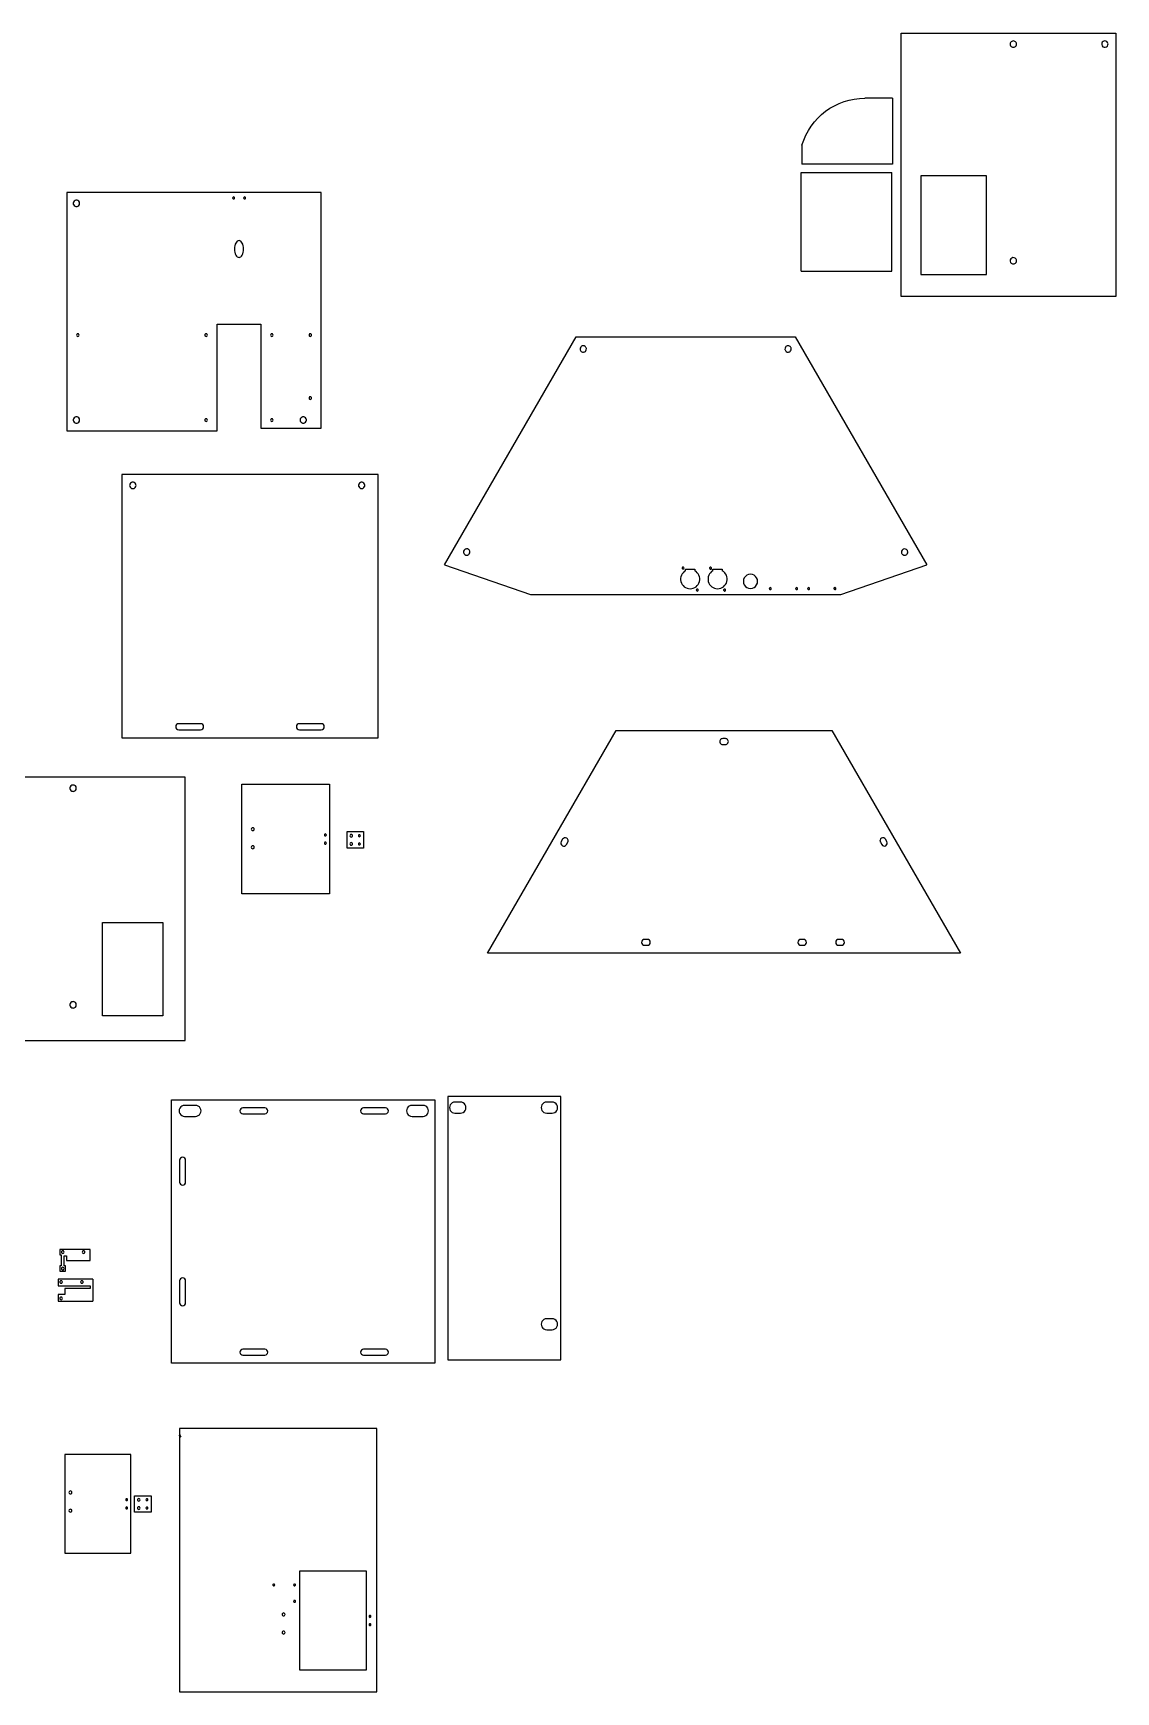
# Model space of a CAD drawing. Extents: x -5712 to 4099, y 0 to 7743.
# Drawn here: x -640 to 4099, y 0 to 7259 of the extents above; entities that cross this region are included whole.
import ezdxf

# ---------------------------------------------------------------- set-up
doc = ezdxf.new("R2010")
doc.units = 0
for name, color, linetype in [('Layer_1', 7, 'CONTINUOUS'), ('Sketch045', 7, 'CONTINUOUS'), ('Sketch047', 7, 'CONTINUOUS'), ('Sketch048', 7, 'CONTINUOUS'), ('Sketch049', 7, 'CONTINUOUS'), ('Sketch050', 7, 'CONTINUOUS'), ('Sketch051', 7, 'CONTINUOUS'), ('Sketch053', 7, 'CONTINUOUS'), ('Sketch054', 7, 'CONTINUOUS'), ('Sketch056', 7, 'CONTINUOUS'), ('Sketch057', 7, 'CONTINUOUS'), ('Sketch058', 7, 'CONTINUOUS'), ('Sketch059', 7, 'CONTINUOUS'), ('Sketch061', 7, 'CONTINUOUS'), ('Sketch063', 7, 'CONTINUOUS')]:
    doc.layers.add(name, color=color, linetype=linetype)

msp = doc.modelspace()

# ---------------------------------------------------------------- linework, layer by layer
at = {"layer": 'Layer_1', "color": 1}
for points in [[(2.999999, 1125.520319), (-2.999999, 1119.518421)], [(2.999999, 1125.520319), (-2.999999, 1119.518421)], [(2.999999, 1125.520319), (-2.999999, 1119.518421)], [(2.999999, 1125.520319), (-2.999999, 1119.518421)], [(2.999999, 1125.520319), (-2.999999, 1119.518421)], [(2.999999, 1125.520319), (-2.999999, 1119.518421)], [(2.999999, 1125.520319), (-2.999999, 1119.518421)], [(2.999999, 1125.520319), (-2.999999, 1119.518421)], [(2.999999, 1125.520319), (-2.999999, 1119.518421)], [(2.999999, 1125.520319), (-2.999999, 1119.518421)], [(2.999999, 1125.520319), (-2.999999, 1119.518421)], [(2.999999, 1125.520319), (-2.999999, 1119.518421)], [(2.999999, 1125.520319), (-2.999999, 1119.518421)], [(2.999999, 1125.520319), (-2.999999, 1119.518421)], [(2.999999, 1125.520319), (-2.999999, 1119.518421)], [(2.999999, 1125.520319), (-2.999999, 1119.518421)], [(2.999999, 1125.520319), (-2.999999, 1119.518421)], [(2.999999, 1125.520319), (-2.999999, 1119.518421)], [(2.999999, 1125.520319), (-2.999999, 1119.518421)], [(2.999999, 1125.520319), (-2.999999, 1119.518421)], [(2.999999, 1125.520319), (-2.999999, 1119.518421)], [(2.999999, 1125.520319), (-2.999999, 1119.518421)], [(2.999999, 1125.520319), (-2.999999, 1119.518421)], [(0, 1127.519679), (0, 1117.519061)], [(0, 1127.519679), (0, 1117.519061)], [(0, 1127.519679), (0, 1117.519061)], [(0, 1127.519679), (0, 1117.519061)], [(0, 1127.519679), (0, 1117.519061)], [(0, 1127.519679), (0, 1117.519061)], [(0, 1127.519679), (0, 1117.519061)], [(0, 1127.519679), (0, 1117.519061)], [(0, 1127.519679), (0, 1117.519061)], [(0, 1127.519679), (0, 1117.519061)], [(0, 1127.519679), (0, 1117.519061)], [(0, 1127.519679), (0, 1117.519061)], [(0, 1127.519679), (0, 1117.519061)], [(0, 1127.519679), (0, 1117.519061)], [(0, 1127.519679), (0, 1117.519061)], [(0, 1127.519679), (0, 1117.519061)], [(0, 1127.519679), (0, 1117.519061)], [(0, 1127.519679), (0, 1117.519061)], [(0, 1127.519679), (0, 1117.519061)], [(0, 1127.519679), (0, 1117.519061)], [(0, 1127.519679), (0, 1117.519061)], [(0, 1127.519679), (0, 1117.519061)], [(0, 1127.519679), (0, 1117.519061)], [(3.999989, 1122.51937), (0, 1118.519381)], [(3.999989, 1122.51937), (0, 1118.519381)], [(3.999989, 1122.51937), (0, 1118.519381)], [(3.999989, 1122.51937), (0, 1118.519381)], [(3.999989, 1122.51937), (0, 1118.519381)], [(3.999989, 1122.51937), (0, 1118.519381)], [(3.999989, 1122.51937), (0, 1118.519381)], [(3.999989, 1122.51937), (0, 1118.519381)], [(3.999989, 1122.51937), (0, 1118.519381)], [(3.999989, 1122.51937), (0, 1118.519381)], [(3.999989, 1122.51937), (0, 1118.519381)], [(3.999989, 1122.51937), (0, 1118.519381)], [(3.999989, 1122.51937), (0, 1118.519381)], [(3.999989, 1122.51937), (0, 1118.519381)], [(3.999989, 1122.51937), (0, 1118.519381)], [(3.999989, 1122.51937), (0, 1118.519381)], [(3.999989, 1122.51937), (0, 1118.519381)], [(3.999989, 1122.51937), (0, 1118.519381)], [(3.999989, 1122.51937), (0, 1118.519381)], [(3.999989, 1122.51937), (0, 1118.519381)], [(3.999989, 1122.51937), (0, 1118.519381)], [(3.999989, 1122.51937), (0, 1118.519381)], [(3.999989, 1122.51937), (0, 1118.519381)], [(5.999998, 1120.520001), (2.000009, 1116.520012)], [(5.999998, 1120.520001), (2.000009, 1116.520012)], [(5.999998, 1120.520001), (2.000009, 1116.520012)], [(5.999998, 1120.520001), (2.000009, 1116.520012)], [(5.999998, 1120.520001), (2.000009, 1116.520012)], [(5.999998, 1120.520001), (2.000009, 1116.520012)], [(5.999998, 1120.520001), (2.000009, 1116.520012)], [(5.999998, 1120.520001), (2.000009, 1116.520012)], [(5.999998, 1120.520001), (2.000009, 1116.520012)], [(5.999998, 1120.520001), (2.000009, 1116.520012)], [(5.999998, 1120.520001), (2.000009, 1116.520012)], [(5.999998, 1120.520001), (2.000009, 1116.520012)], [(5.999998, 1120.520001), (2.000009, 1116.520012)], [(5.999998, 1120.520001), (2.000009, 1116.520012)], [(5.999998, 1120.520001), (2.000009, 1116.520012)], [(5.999998, 1120.520001), (2.000009, 1116.520012)], [(5.999998, 1120.520001), (2.000009, 1116.520012)], [(5.999998, 1120.520001), (2.000009, 1116.520012)], [(5.999998, 1120.520001), (2.000009, 1116.520012)], [(5.999998, 1120.520001), (2.000009, 1116.520012)], [(5.999998, 1120.520001), (2.000009, 1116.520012)], [(5.999998, 1120.520001), (2.000009, 1116.520012)], [(5.999998, 1120.520001), (2.000009, 1116.520012)], [(7.999978, 1118.520631), (3.999989, 1114.520642)], [(7.999978, 1118.520631), (3.999989, 1114.520642)], [(7.999978, 1118.520631), (3.999989, 1114.520642)], [(7.999978, 1118.520631), (3.999989, 1114.520642)], [(7.999978, 1118.520631), (3.999989, 1114.520642)], [(7.999978, 1118.520631), (3.999989, 1114.520642)], [(7.999978, 1118.520631), (3.999989, 1114.520642)], [(7.999978, 1118.520631), (3.999989, 1114.520642)], [(7.999978, 1118.520631), (3.999989, 1114.520642)], [(7.999978, 1118.520631), (3.999989, 1114.520642)], [(7.999978, 1118.520631), (3.999989, 1114.520642)], [(7.999978, 1118.520631), (3.999989, 1114.520642)], [(7.999978, 1118.520631), (3.999989, 1114.520642)], [(7.999978, 1118.520631), (3.999989, 1114.520642)], [(7.999978, 1118.520631), (3.999989, 1114.520642)], [(7.999978, 1118.520631), (3.999989, 1114.520642)], [(7.999978, 1118.520631), (3.999989, 1114.520642)], [(7.999978, 1118.520631), (3.999989, 1114.520642)], [(7.999978, 1118.520631), (3.999989, 1114.520642)], [(7.999978, 1118.520631), (3.999989, 1114.520642)], [(7.999978, 1118.520631), (3.999989, 1114.520642)], [(7.999978, 1118.520631), (3.999989, 1114.520642)], [(7.999978, 1118.520631), (3.999989, 1114.520642)], [(838.499765, 330.000592), (837.926765, 332.136592), (836.362765, 333.700591), (834.226766, 334.272591), (832.090767, 333.700591), (830.526767, 332.136592), (829.954767, 330.000592), (830.526767, 327.864593), (832.090767, 326.301593), (834.226766, 325.728594), (836.362765, 326.301593), (837.926765, 327.864593), (838.498765, 330.000592), (838.498765, 330.000592)], [(838.499765, 294.000603), (837.926765, 296.136602), (836.362765, 297.700602), (834.226766, 298.272601), (832.090767, 297.700602), (830.526767, 296.136602), (829.954767, 294.000603), (830.526767, 291.864603), (832.090767, 290.301604), (834.226766, 289.728604), (836.362765, 290.301604), (837.926765, 291.864603), (838.498765, 294.000603), (838.498765, 294.000603)]]:
    msp.add_lwpolyline(points, dxfattribs=at)
for points in [[(0, -0.000315), (863.999758, -0.000315), (863.999758, 1151.999662), (0, 1151.999662)], [(526.790852, 529.439536), (817.670771, 529.439536), (817.670771, 94.559659), (526.790852, 94.559659)], [(417.300883, 467.999554), (416.937883, 469.630553), (416.015883, 470.956553), (414.669884, 471.847553), (413.030884, 472.173553), (411.391885, 471.847553), (410.044885, 470.956553), (409.122885, 469.630553), (408.759885, 467.999554), (409.122885, 466.368554), (410.044885, 465.042555), (411.391885, 464.152555), (413.030884, 463.826555), (414.669884, 464.152555), (416.015883, 465.042555), (416.937883, 466.368554), (417.300883, 467.999554)], [(508.500857, 467.999554), (508.137857, 469.630553), (507.215858, 470.956553), (505.869858, 471.847553), (504.230859, 472.173553), (502.591859, 471.847553), (501.244859, 470.956553), (500.32286, 469.630553), (499.95986, 467.999554), (500.32286, 466.368554), (501.244859, 465.042555), (502.591859, 464.152555), (504.230859, 463.826555), (505.869858, 464.152555), (507.215858, 465.042555), (508.137857, 466.368554), (508.500857, 467.999554)], [(508.500857, 395.999574), (508.137857, 397.630573), (507.215858, 398.956573), (505.869858, 399.847573), (504.230859, 400.173573), (502.591859, 399.847573), (501.244859, 398.956573), (500.32286, 397.630573), (499.95986, 395.999574), (500.32286, 394.368574), (501.244859, 393.042575), (502.591859, 392.152575), (504.230859, 391.826575), (505.869858, 392.152575), (507.215858, 393.042575), (508.137857, 394.368574), (508.500857, 395.999574)], [(462.75787, 338.88059), (462.21687, 341.389589), (460.810871, 343.432589), (458.746871, 344.806588), (456.230872, 345.309588), (453.713873, 344.806588), (451.649873, 343.432589), (450.244874, 341.389589), (449.702874, 338.88059), (450.244874, 336.371591), (451.649873, 334.329591), (453.713873, 332.955592), (456.230872, 332.452592), (458.746871, 332.955592), (460.810871, 334.329591), (462.21687, 336.371591), (462.75787, 338.88059)], [(462.75787, 259.200612), (462.21687, 261.709612), (460.810871, 263.752611), (458.746871, 265.126611), (456.230872, 265.629611), (453.713873, 265.126611), (451.649873, 263.752611), (450.244874, 261.709612), (449.702874, 259.200612), (450.244874, 256.691613), (451.649873, 254.649614), (453.713873, 253.275614), (456.230872, 252.772614), (458.746871, 253.275614), (460.810871, 254.649614), (462.21687, 256.691613), (462.75787, 259.200612)]]:
    msp.add_lwpolyline(points, close=True, dxfattribs=at)
at = {"layer": 'Sketch045', "color": 1}
for points in [[(-212.73194, 1038.859594), (-500.73086, 1038.859594), (-500.73086, 606.859515), (-212.73194, 606.859515)], [(-470.202868, 872.48444), (-471.077868, 875.748439), (-473.466867, 878.138439), (-476.730866, 879.012438), (-479.994865, 878.138439), (-482.384865, 875.748439), (-483.258864, 872.48444), (-482.384865, 869.220441), (-479.994865, 866.831442), (-476.730866, 865.956442), (-473.466867, 866.831442), (-471.077868, 869.220441), (-470.202868, 872.48444)], [(-470.202868, 792.804463), (-471.077868, 796.068462), (-473.466867, 798.458461), (-476.730866, 799.332461), (-479.994865, 798.458461), (-482.384865, 796.068462), (-483.258864, 792.804463), (-482.384865, 789.540464), (-479.994865, 787.151464), (-476.730866, 786.276464), (-473.466867, 787.151464), (-471.077868, 789.540464), (-470.202868, 792.804463)], [(-226.457936, 840.861449), (-227.029936, 842.997449), (-228.593936, 844.561448), (-230.729935, 845.133448), (-232.865935, 844.561448), (-234.429934, 842.997449), (-235.001934, 840.861449), (-234.429934, 838.72545), (-232.865935, 837.16145), (-230.729935, 836.58945), (-228.593936, 837.16145), (-227.029936, 838.72545), (-226.457936, 840.861449)], [(-226.457936, 804.861459), (-227.029936, 806.997459), (-228.593936, 808.561458), (-230.729935, 809.133458), (-232.865935, 808.561458), (-234.429934, 806.997459), (-235.001934, 804.861459), (-234.429934, 802.72546), (-232.865935, 801.16146), (-230.729935, 800.58946), (-228.593936, 801.16146), (-227.029936, 802.72546), (-226.457936, 804.861459)]]:
    msp.add_lwpolyline(points, close=True, dxfattribs=at)
at = {"layer": 'Sketch047', "color": 1}
for points in [[(-195.935945, 858.281444), (-123.935965, 858.281444), (-123.935965, 786.281464), (-195.935945, 786.281464)], [(-172.177952, 840.283449), (-172.948951, 843.163448), (-175.057951, 845.271448), (-177.93795, 846.043448), (-180.817949, 845.271448), (-182.925949, 843.163448), (-183.697948, 840.283449), (-182.925949, 837.40345), (-180.817949, 835.294451), (-177.93795, 834.523451), (-175.057951, 835.294451), (-172.948951, 837.40345), (-172.177952, 840.283449)], [(-172.177952, 804.283459), (-172.948951, 807.163459), (-175.057951, 809.271458), (-177.93795, 810.043458), (-180.817949, 809.271458), (-182.925949, 807.163459), (-183.697948, 804.283459), (-182.925949, 801.40346), (-180.817949, 799.294461), (-177.93795, 798.523461), (-175.057951, 799.294461), (-172.948951, 801.40346), (-172.177952, 804.283459)], [(-137.661961, 840.283449), (-138.233961, 842.419449), (-139.797961, 843.982448), (-141.93396, 844.555448), (-144.06996, 843.982448), (-145.632959, 842.419449), (-146.205959, 840.283449), (-145.632959, 838.14745), (-144.06996, 836.58345), (-141.93396, 836.01145), (-139.797961, 836.58345), (-138.233961, 838.14745), (-137.661961, 840.283449)], [(-137.661961, 804.283459), (-138.233961, 806.419459), (-139.797961, 807.982458), (-141.93396, 808.555458), (-144.06996, 807.982458), (-145.632959, 806.419459), (-146.205959, 804.283459), (-145.632959, 802.14746), (-144.06996, 800.58346), (-141.93396, 800.011461), (-139.797961, 800.58346), (-138.233961, 802.14746), (-137.661961, 804.283459)]]:
    msp.add_lwpolyline(points, close=True, dxfattribs=at)
at = {"layer": 'Sketch048', "color": 1}
for points in [[(-378.640894, 1805.499178), (-505.840858, 1805.499178), (-529.840851, 1805.499178), (-529.840851, 1781.499185), (-529.840851, 1777.179186), (-390.64089, 1777.179186), (-390.64089, 1765.17919), (-501.040859, 1765.17919), (-501.040859, 1738.299197), (-529.840851, 1738.299197), (-529.840851, 1733.499199), (-529.840851, 1709.499205), (-505.840858, 1709.499205), (-378.640894, 1709.499205)], [(-378.640894, 1805.499178), (-378.640894, 1709.499205)]]:
    msp.add_lwpolyline(points, dxfattribs=at)
for points in [[(-512.080856, 1793.499182), (-512.851856, 1796.379181), (-514.960856, 1798.48718), (-517.840855, 1799.25918), (-520.720854, 1798.48718), (-522.828853, 1796.379181), (-523.600853, 1793.499182), (-522.828853, 1790.619183), (-520.720854, 1788.510183), (-517.840855, 1787.739183), (-514.960856, 1788.510183), (-512.851856, 1790.619183), (-512.080856, 1793.499182)], [(-420.880882, 1793.499182), (-421.651882, 1796.379181), (-423.760881, 1798.48718), (-426.64088, 1799.25918), (-429.520879, 1798.48718), (-431.628879, 1796.379181), (-432.400879, 1793.499182), (-431.628879, 1790.619183), (-429.520879, 1788.510183), (-426.64088, 1787.739183), (-423.760881, 1788.510183), (-421.651882, 1790.619183), (-420.880882, 1793.499182)], [(-512.080856, 1721.499202), (-512.851856, 1724.379201), (-514.960856, 1726.487201), (-517.840855, 1727.2592), (-520.720854, 1726.487201), (-522.828853, 1724.379201), (-523.600853, 1721.499202), (-522.828853, 1718.619203), (-520.720854, 1716.510203), (-517.840855, 1715.739204), (-514.960856, 1716.510203), (-512.851856, 1718.619203), (-512.080856, 1721.499202)]]:
    msp.add_lwpolyline(points, close=True, dxfattribs=at)
at = {"layer": 'Sketch049', "color": 1}
for points in [[(-516.642855, 1912.308148), (-516.642855, 1864.308162), (-522.640853, 1864.308162), (-522.640853, 1840.308169), (-498.64086, 1840.308169), (-498.64086, 1864.308162), (-504.642858, 1864.308162), (-504.642858, 1907.50815), (-493.840861, 1907.50815), (-493.840861, 1888.308155), (-390.64089, 1888.308155), (-390.64089, 1936.308142), (-498.64086, 1936.308142), (-522.640853, 1936.308142), (-522.640853, 1912.308148)], [(-504.880858, 1924.308145), (-505.651858, 1927.188144), (-507.760858, 1929.296144), (-510.640857, 1930.068143), (-513.520856, 1929.296144), (-515.628855, 1927.188144), (-516.400855, 1924.308145), (-515.628855, 1921.428146), (-513.520856, 1919.320147), (-510.640857, 1918.548147), (-507.760858, 1919.320147), (-505.651858, 1921.428146), (-504.880858, 1924.308145)], [(-413.680884, 1924.308145), (-414.451884, 1927.188144), (-416.560883, 1929.296144), (-419.440882, 1930.068143), (-422.320882, 1929.296144), (-424.428881, 1927.188144), (-425.200881, 1924.308145), (-424.428881, 1921.428146), (-422.320882, 1919.320147), (-419.440882, 1918.548147), (-416.560883, 1919.320147), (-414.451884, 1921.428146), (-413.680884, 1924.308145)], [(-504.880858, 1852.308165), (-505.651858, 1855.188165), (-507.760858, 1857.296164), (-510.640857, 1858.068164), (-513.520856, 1857.296164), (-515.628855, 1855.188165), (-516.400855, 1852.308165), (-515.628855, 1849.428166), (-513.520856, 1847.320167), (-510.640857, 1846.548167), (-507.760858, 1847.320167), (-505.651858, 1849.428166), (-504.880858, 1852.308165)]]:
    msp.add_lwpolyline(points, close=True, dxfattribs=at)
at = {"layer": 'Sketch050', "color": 1}
for points in [[(1118.229686, 1438.348281), (-33.768591, 1438.348281), (-33.768591, 2590.348958), (1118.229686, 2590.348958)], [(70.87108, 2518.348978), (77.133078, 2519.178978), (82.870977, 2521.558978), (87.805175, 2525.338976), (91.655574, 2530.348975), (94.067174, 2536.188973), (94.870973, 2542.348972), (94.067174, 2548.50897), (91.655574, 2554.348968), (87.805175, 2559.358967), (82.870977, 2563.128966), (77.133078, 2565.518965), (70.87108, 2566.348965), (22.871294, 2566.348965), (16.609295, 2565.518965), (10.871297, 2563.128966), (5.937218, 2559.358967), (2.086739, 2554.348968), (-0.324797, 2548.50897), (-1.12864, 2542.348972), (-0.324797, 2536.188973), (2.086739, 2530.348975), (5.937218, 2525.338976), (10.871297, 2521.558978), (16.609295, 2519.178978), (22.871294, 2518.348978)], [(278.230922, 2555.308968), (273.193923, 2554.278968), (269.080925, 2551.498969), (266.308925, 2547.38897), (265.292926, 2542.348972), (266.308925, 2537.308973), (269.080925, 2533.188974), (273.193923, 2530.408975), (278.230922, 2529.388975), (374.230895, 2529.388975), (379.267894, 2530.408975), (383.379892, 2533.188974), (386.151892, 2537.308973), (387.168891, 2542.348972), (386.151892, 2547.38897), (383.379892, 2551.498969), (379.267894, 2554.278968), (374.230895, 2555.308968)], [(806.229774, 2555.308968), (801.191775, 2554.278968), (797.079776, 2551.498969), (794.307777, 2547.38897), (793.291777, 2542.348972), (794.307777, 2537.308973), (797.079776, 2533.188974), (801.191775, 2530.408975), (806.229774, 2529.388975), (902.229747, 2529.388975), (907.266745, 2530.408975), (911.379744, 2533.188974), (914.151744, 2537.308973), (915.167743, 2542.348972), (914.151744, 2547.38897), (911.379744, 2551.498969), (907.266745, 2554.278968), (902.229747, 2555.308968)], [(1066.389701, 2518.348978), (1072.649699, 2519.178978), (1078.389697, 2521.558978), (1083.319696, 2525.338976), (1087.169695, 2530.348975), (1089.589694, 2536.188973), (1090.389694, 2542.348972), (1089.589694, 2548.50897), (1087.169695, 2554.348968), (1083.319696, 2559.358967), (1078.389697, 2563.128966), (1072.649699, 2565.518965), (1066.389701, 2566.348965), (1018.389714, 2566.348965), (1012.129716, 2565.518965), (1006.389718, 2563.128966), (1001.459719, 2559.358967), (997.60472, 2554.348968), (995.193721, 2548.50897), (994.389721, 2542.348972), (995.193721, 2536.188973), (997.60472, 2530.348975), (1001.459719, 2525.338976), (1006.389718, 2521.558978), (1012.129716, 2519.178978), (1018.389714, 2518.348978)], [(27.191292, 2326.349032), (26.166493, 2331.389031), (23.387593, 2335.49903), (19.270595, 2338.269029), (14.231296, 2339.289029), (9.192047, 2338.269029), (5.075029, 2335.49903), (2.296139, 2331.389031), (1.27132, 2326.349032), (1.27133, 2230.349059), (2.296149, 2225.309061), (5.075029, 2221.199062), (9.192057, 2218.429063), (14.231296, 2217.409063), (19.270595, 2218.429063), (23.387593, 2221.199062), (26.166493, 2225.309061), (27.191292, 2230.349059)], [(27.191292, 1798.34818), (26.166493, 1803.385179), (23.387593, 1807.497178), (19.270595, 1810.269177), (14.231296, 1811.286177), (9.192047, 1810.269177), (5.075029, 1807.497178), (2.296139, 1803.385179), (1.27132, 1798.34818), (1.27133, 1702.348207), (2.296149, 1697.310209), (5.075029, 1693.19821), (9.192057, 1690.426211), (14.231296, 1689.410211), (19.270595, 1690.426211), (23.387593, 1693.19821), (26.166493, 1697.310209), (27.191292, 1702.348207)], [(278.230922, 1499.308264), (273.193923, 1498.283265), (269.080925, 1495.504265), (266.308925, 1491.387267), (265.292926, 1486.348268), (266.308925, 1481.308269), (269.080925, 1477.191271), (273.193923, 1474.413271), (278.230922, 1473.388272), (374.230895, 1473.388272), (379.267894, 1474.412271), (383.379892, 1477.191271), (386.151892, 1481.308269), (387.168891, 1486.348268), (386.151892, 1491.387267), (383.379892, 1495.504265), (379.267894, 1498.283265), (374.230895, 1499.308264)], [(806.229774, 1499.308264), (801.191775, 1498.283265), (797.079776, 1495.504265), (794.307777, 1491.387267), (793.291777, 1486.348268), (794.307777, 1481.308269), (797.079776, 1477.191271), (801.191775, 1474.413271), (806.229774, 1473.388272), (902.229747, 1473.388272), (907.266745, 1474.412271), (911.379744, 1477.191271), (914.151744, 1481.308269), (915.167743, 1486.348268), (914.151744, 1491.387267), (911.379744, 1495.504265), (907.266745, 1498.283265), (902.229747, 1499.308264)]]:
    msp.add_lwpolyline(points, close=True, dxfattribs=at)
at = {"layer": 'Sketch051', "color": 1}
for points in [[(1175.10967, 1452.619277), (1669.509532, 1452.619277), (1669.509532, 2604.618954), (1175.10967, 2604.618954)], [(1230.309655, 2532.618974), (1236.569653, 2533.448974), (1242.309651, 2535.838974), (1247.24965, 2539.608972), (1251.099649, 2544.618971), (1253.509648, 2550.458969), (1254.309648, 2556.618968), (1253.509648, 2562.778966), (1251.099649, 2568.618964), (1247.24965, 2573.628963), (1242.309651, 2577.398962), (1236.569653, 2579.788961), (1230.309655, 2580.618961), (1206.309662, 2580.618961), (1200.049663, 2579.788961), (1194.309665, 2577.398962), (1189.379666, 2573.628963), (1185.529667, 2568.618964), (1183.119668, 2562.778966), (1182.309668, 2556.618968), (1183.119668, 2550.458969), (1185.529667, 2544.618971), (1189.379666, 2539.608972), (1194.309665, 2535.838974), (1200.049663, 2533.448974), (1206.309662, 2532.618974)], [(1631.589542, 2532.618974), (1637.84954, 2533.448974), (1643.589539, 2535.838974), (1648.529537, 2539.608972), (1652.379536, 2544.618971), (1654.789536, 2550.458969), (1655.589535, 2556.618968), (1654.789536, 2562.778966), (1652.379536, 2568.618964), (1648.529537, 2573.628963), (1643.589539, 2577.398962), (1637.84954, 2579.788961), (1631.589542, 2580.618961), (1607.589549, 2580.618961), (1601.329551, 2579.788961), (1595.589552, 2577.398962), (1590.659554, 2573.628963), (1586.809555, 2568.618964), (1584.399555, 2562.778966), (1583.589556, 2556.618968), (1584.399555, 2550.458969), (1586.809555, 2544.618971), (1590.659554, 2539.608972), (1595.589552, 2535.838974), (1601.329551, 2533.448974), (1607.589549, 2532.618974)], [(1607.589549, 1632.619227), (1601.329551, 1631.788227), (1595.589552, 1629.404228), (1590.659554, 1625.627229), (1586.809555, 1620.61923), (1584.399555, 1614.781232), (1583.589556, 1608.619234), (1584.399555, 1602.458235), (1586.809555, 1596.619237), (1590.659554, 1591.611238), (1595.589552, 1587.83524), (1601.329551, 1585.45024), (1607.589549, 1584.61924), (1631.589542, 1584.61924), (1637.84954, 1585.45024), (1643.589539, 1587.83524), (1648.529537, 1591.611238), (1652.379536, 1596.619237), (1654.789536, 1602.458235), (1655.589535, 1608.619234), (1654.789536, 1614.781232), (1652.379536, 1620.61923), (1648.529537, 1625.627229), (1643.589539, 1629.404228), (1637.84954, 1631.788227), (1631.589542, 1632.619227)]]:
    msp.add_lwpolyline(points, close=True, dxfattribs=at)
at = {"layer": 'Sketch053', "color": 1}
for points in [[(-908.004745, 2850.408885), (24.769793, 2850.408885), (24.769793, 4002.408562), (-914.051744, 4002.408562), (-914.051744, 2850.408885)], [(-451.244873, 3954.408575), (-451.531873, 3957.208575), (-452.345873, 3959.818574), (-455.330872, 3964.228573), (-459.752871, 3967.208572), (-462.36287, 3968.018572), (-465.164869, 3968.298572), (-467.967869, 3968.018572), (-470.577868, 3967.208572), (-474.999867, 3964.228573), (-477.984866, 3959.818574), (-478.798866, 3957.208575), (-479.084866, 3954.408575), (-478.798866, 3951.598576), (-477.984866, 3948.998577), (-474.999867, 3944.578578), (-470.577868, 3941.598579), (-467.967869, 3940.788579), (-465.164869, 3940.508579), (-462.36287, 3940.788579), (-459.752871, 3941.598579), (-455.330872, 3944.578578), (-452.345873, 3948.998577), (-451.531873, 3951.598576), (-451.244873, 3954.408575)], [(-336.026906, 3366.40874), (-72.02718, 3366.40874), (-72.02718, 2958.408855), (-336.026906, 2958.408855)], [(-451.244873, 3006.408841), (-451.531873, 3009.208841), (-452.345873, 3011.81884), (-455.330872, 3016.228839), (-459.752871, 3019.208838), (-462.36287, 3020.018838), (-465.164869, 3020.298838), (-467.967869, 3020.018838), (-470.577868, 3019.208838), (-474.999867, 3016.228839), (-477.984866, 3011.81884), (-478.798866, 3009.208841), (-479.084866, 3006.408841), (-478.798866, 3003.598842), (-477.984866, 3000.998843), (-474.999867, 2996.578844), (-470.577868, 2993.598845), (-467.967869, 2992.788845), (-465.164869, 2992.508845), (-462.36287, 2992.788845), (-459.752871, 2993.598845), (-455.330872, 2996.578844), (-452.345873, 3000.998843), (-451.531873, 3003.598842), (-451.244873, 3006.408841)]]:
    msp.add_lwpolyline(points, close=True, dxfattribs=at)
at = {"layer": 'Sketch054', "color": 1}
for points in [[(1348.817092, 3231.849727), (1911.581142, 4206.592343), (2856.196289, 4206.590075)], [(2856.206289, 4206.572755), (3418.961131, 3231.853231), (1348.817092, 3231.849727)], [(2377.890129, 4171.541105), (2374.512151, 4171.091938), (2371.413289, 4169.799329), (2368.753087, 4167.766939), (2366.666448, 4165.061107), (2365.368181, 4161.909776), (2364.93649, 4158.57749), (2365.364318, 4155.256474), (2366.669606, 4152.09565), (2368.749317, 4149.393486), (2371.416488, 4147.353809), (2374.513179, 4146.070183), (2377.891445, 4145.618851), (2389.889441, 4145.617701)], [(2389.893125, 4171.531295), (2377.895129, 4171.532445)], [(2389.883102, 4145.648682), (2393.266079, 4146.089189), (2396.364942, 4147.381798), (2399.025144, 4149.414188), (2401.106783, 4152.12868), (2402.40505, 4155.280011), (2402.841741, 4158.603637), (2402.408913, 4161.933314), (2401.108625, 4165.085477), (2399.028914, 4167.787641), (2396.361742, 4169.827318), (2393.265052, 4171.110944), (2389.886786, 4171.562276)], [(1671.414294, 3720.494217), (1669.776437, 3715.611073), (1670.118503, 3710.658603), (1672.299054, 3706.201781), (1676.159334, 3702.79558), (1681.033817, 3701.152724), (1685.994948, 3701.499789), (1690.45177, 3703.68034), (1693.862971, 3707.53196), (1699.860969, 3717.923107)], [(1699.855969, 3717.931767), (1701.490165, 3722.801251), (1701.1431, 3727.762381), (1698.962549, 3732.219204), (1695.102269, 3735.625405), (1690.232785, 3737.2596), (1685.280315, 3736.917535), (1680.818493, 3734.745644), (1677.407292, 3730.894025), (1671.409294, 3720.502878)], [(3090.375707, 3730.899683), (3086.963702, 3734.749448), (3082.501154, 3736.91881), (3077.556792, 3737.262699), (3072.682028, 3735.626045), (3068.827263, 3732.2227), (3066.644241, 3727.763812), (3066.291691, 3722.814451), (3067.928345, 3717.939686)], [(3067.933345, 3717.931026), (3073.933344, 3707.538729)], [(3073.928344, 3707.547389), (3077.331688, 3703.692624), (3081.794236, 3701.523262), (3086.747258, 3701.184373), (3091.622023, 3702.821027), (3095.476787, 3706.224372), (3097.65115, 3710.67826), (3098.003699, 3715.627621), (3096.375705, 3720.507386)], [(3096.380705, 3720.498725), (3090.380707, 3730.891022)], [(2035.885536, 3292.811602), (2030.852996, 3291.788223), (2026.732513, 3289.005115), (2023.960042, 3284.887182), (2022.940558, 3279.852987), (2023.960276, 3274.806786), (2026.729724, 3270.689964), (2030.852657, 3267.908833), (2035.886852, 3266.889348)], [(2047.884849, 3266.888198), (2052.926049, 3267.916577), (2057.024212, 3270.698345), (2059.796682, 3274.816278), (2060.816167, 3279.850473), (2059.801448, 3284.888014), (2057.032001, 3289.004836), (2052.922727, 3291.782307), (2047.888533, 3292.801792), (2035.890536, 3292.802942)], [(2035.891852, 3266.880688), (2047.889849, 3266.879538)], [(2719.897574, 3292.807392), (2714.856373, 3291.779013), (2710.758211, 3288.997244), (2707.98574, 3284.879311), (2706.966255, 3279.845116), (2707.989634, 3274.812576), (2710.759082, 3270.695753), (2714.859695, 3267.913283), (2719.89389, 3266.893798)], [(2719.885229, 3266.888798), (2731.891886, 3266.892648), (2736.929426, 3267.907367), (2741.049909, 3270.690475), (2743.82238, 3274.808408), (2744.836865, 3279.851263), (2743.822146, 3284.888803), (2741.047698, 3289.014286), (2736.929765, 3291.786757), (2731.89057, 3292.814902), (2719.883913, 3292.811052)], [(2885.489172, 3292.814182), (2880.447972, 3291.785803), (2876.336149, 3289.007695), (2873.563678, 3284.889762), (2872.544194, 3279.855567), (2873.563912, 3274.809366), (2876.33336, 3270.692544), (2880.456294, 3267.911413), (2885.490488, 3266.891928)], [(2897.487169, 3292.813032), (2885.489172, 3292.814182)], [(2885.495488, 3266.883268), (2897.493485, 3266.882118)], [(2897.488485, 3266.890778), (2902.534685, 3267.910497), (2906.646508, 3270.688605), (2909.418979, 3274.806538), (2910.442124, 3279.854393), (2909.427405, 3284.891933), (2906.649297, 3289.003756), (2902.535024, 3291.789887), (2897.492169, 3292.804372)]]:
    msp.add_lwpolyline(points, dxfattribs=at)
at = {"layer": 'Sketch056', "color": 1}
for points in [[(734.233794, 3764.618629), (806.233774, 3764.618629), (806.233774, 3692.618649), (734.233794, 3692.618649)], [(757.991787, 3746.618634), (757.219788, 3749.498633), (755.111788, 3751.608632), (752.231789, 3752.378632), (749.35179, 3751.608632), (747.24379, 3749.498633), (746.471791, 3746.618634), (747.24379, 3743.738635), (749.35179, 3741.628635), (752.231789, 3740.858635), (755.111788, 3741.628635), (757.219788, 3743.738635), (757.991787, 3746.618634)], [(757.991787, 3710.618644), (757.219788, 3713.498643), (755.111788, 3715.608643), (752.231789, 3716.378642), (749.35179, 3715.608643), (747.24379, 3713.498643), (746.471791, 3710.618644), (747.24379, 3707.738645), (749.35179, 3705.628645), (752.231789, 3704.858646), (755.111788, 3705.628645), (757.219788, 3707.738645), (757.991787, 3710.618644)], [(792.502778, 3746.618634), (791.929778, 3748.758633), (790.366778, 3750.318633), (788.230779, 3750.888633), (786.094779, 3750.318633), (784.53078, 3748.758633), (783.95878, 3746.618634), (784.53078, 3744.478634), (786.094779, 3742.918635), (788.230779, 3742.348635), (790.366778, 3742.918635), (791.929778, 3744.478634), (792.502778, 3746.618634)], [(792.502778, 3710.618644), (791.929778, 3712.758643), (790.366778, 3714.318643), (788.230779, 3714.888643), (786.094779, 3714.318643), (784.53078, 3712.758643), (783.95878, 3710.618644), (784.53078, 3708.478645), (786.094779, 3706.918645), (788.230779, 3706.348645), (790.366778, 3706.918645), (791.929778, 3708.478645), (792.502778, 3710.618644)]]:
    msp.add_lwpolyline(points, close=True, dxfattribs=at)
at = {"layer": 'Sketch057', "color": 1}
for points in [[(273.193923, 3971.962871), (657.191816, 3971.962871), (657.191816, 3491.963005), (273.193923, 3491.963005)], [(327.721908, 3775.162926), (326.846908, 3778.422925), (324.457909, 3780.812924), (321.19391, 3781.692924), (317.929911, 3780.812924), (315.539911, 3778.422925), (314.665912, 3775.162926), (315.539911, 3771.892927), (317.929911, 3769.502927), (321.19391, 3768.632928), (324.457909, 3769.502927), (326.846908, 3771.892927), (327.721908, 3775.162926)], [(327.721908, 3695.962948), (326.846908, 3699.222947), (324.457909, 3701.612946), (321.19391, 3702.492946), (317.929911, 3701.612946), (315.539911, 3699.222947), (314.665912, 3695.962948), (315.539911, 3692.692949), (317.929911, 3690.30295), (321.19391, 3689.43295), (324.457909, 3690.30295), (326.846908, 3692.692949), (327.721908, 3695.962948)], [(643.464819, 3749.962933), (642.89282, 3752.102932), (641.32882, 3753.662932), (639.192821, 3754.232932), (637.056821, 3753.662932), (635.492822, 3752.102932), (634.920822, 3749.962933), (635.492822, 3747.822933), (637.056821, 3746.262934), (639.192821, 3745.692934), (641.32882, 3746.262934), (642.89282, 3747.822933), (643.464819, 3749.962933)], [(643.464819, 3713.962943), (642.89282, 3716.102942), (641.32882, 3717.662942), (639.192821, 3718.232942), (637.056821, 3717.662942), (635.492822, 3716.102942), (634.920822, 3713.962943), (635.492822, 3711.822944), (637.056821, 3710.262944), (639.192821, 3709.692944), (641.32882, 3710.262944), (642.89282, 3711.822944), (643.464819, 3713.962943)]]:
    msp.add_lwpolyline(points, close=True, dxfattribs=at)
at = {"layer": 'Sketch058', "color": 1}
for points in [[(-251.676929, 4175.548513), (869.940756, 4175.548513), (869.940756, 5327.54819), (-251.676929, 5327.54819)], [(-189.756947, 5279.548204), (-190.043947, 5282.348203), (-190.856946, 5284.958202), (-193.841946, 5289.368201), (-198.263944, 5292.3482), (-200.874944, 5293.1582), (-203.676943, 5293.4382), (-206.478942, 5293.1582), (-209.089941, 5292.3482), (-213.51194, 5289.368201), (-216.495939, 5284.958202), (-217.309939, 5282.348203), (-217.596939, 5279.548204), (-217.309939, 5276.738204), (-216.495939, 5274.138205), (-213.51194, 5269.718206), (-209.089941, 5266.738207), (-206.478942, 5265.928208), (-203.676943, 5265.648208), (-200.874944, 5265.928208), (-198.263944, 5266.738207), (-193.841946, 5269.718206), (-190.856946, 5274.138205), (-190.043947, 5276.738204), (-189.756947, 5279.548204)], [(811.857772, 5279.548204), (811.570772, 5282.348203), (810.756773, 5284.958202), (807.771773, 5289.368201), (803.349775, 5292.3482), (800.739775, 5293.1582), (797.937776, 5293.4382), (795.134777, 5293.1582), (792.524778, 5292.3482), (788.102779, 5289.368201), (785.11778, 5284.958202), (784.30378, 5282.348203), (784.01778, 5279.548204), (784.30378, 5276.738204), (785.11778, 5274.138205), (788.102779, 5269.718206), (792.524778, 5266.738207), (795.134777, 5265.928208), (797.937776, 5265.648208), (800.739775, 5265.928208), (803.349775, 5266.738207), (807.771773, 5269.718206), (810.756773, 5274.138205), (811.570772, 5276.738204), (811.857772, 5279.548204)]]:
    msp.add_lwpolyline(points, close=True, dxfattribs=at)
for points in [[(-2.869349, 4236.508496), (-7.906858, 4235.488497), (-12.019097, 4232.708497), (-14.790996, 4228.588499), (-15.807196, 4223.5485), (-14.790996, 4218.508501), (-12.019097, 4214.388503), (-7.906858, 4211.618503), (-2.869349, 4210.588504)], [(93.130574, 4236.508496), (-2.869159, 4236.508496)], [(-2.869159, 4210.578504), (93.130574, 4210.578504)], [(93.130974, 4210.578504), (98.168472, 4211.608503), (102.280971, 4214.388503), (105.052971, 4218.498501), (106.06897, 4223.5385), (105.052971, 4228.578499), (102.280971, 4232.698497), (98.168472, 4235.478497), (93.130974, 4236.498496)], [(525.127853, 4236.508496), (520.089854, 4235.488497), (515.977855, 4232.708497), (513.205856, 4228.588499), (512.189856, 4223.5485), (513.205856, 4218.508501), (515.977855, 4214.388503), (520.089854, 4211.618503), (525.127853, 4210.588504)], [(621.127826, 4236.508496), (525.127853, 4236.508496)], [(525.127853, 4210.578504), (621.127826, 4210.578504), (626.164824, 4211.608503), (630.276823, 4214.388503), (633.048822, 4218.498501), (634.064822, 4223.5385), (633.048822, 4228.578499), (630.276823, 4232.698497), (626.164824, 4235.478497), (621.127826, 4236.498496)]]:
    msp.add_lwpolyline(points, dxfattribs=at)
at = {"layer": 'Sketch059', "color": 1}
for points in [[(1160.040048, 4931.485578), (1736.653695, 5930.239954), (2695.126137, 5930.236133), (3271.750976, 4931.493082)], [(1160.040048, 4931.485578), (1536.553518, 4802.224909)], [(2215.412366, 4906.286187), (2209.495911, 4902.373798), (2204.426583, 4897.63414), (2200.259646, 4892.191496), (2197.045363, 4886.178807), (2194.847655, 4879.725357), (2193.716786, 4872.964087), (2193.703019, 4866.027938), (2194.875277, 4859.037534), (2197.203463, 4852.345002), (2200.543558, 4846.259791), (2204.787262, 4840.869482), (2209.812611, 4836.265321), (2215.511307, 4832.53489), (2221.788706, 4829.762112), (2228.500528, 4828.036892), (2235.565791, 4827.439491), (2242.63567, 4828.034095), (2249.350715, 4829.763288), (2255.622004, 4832.541089), (2261.325972, 4836.261517), (2266.353697, 4840.873233), (2270.591615, 4846.252935), (2273.935803, 4852.340623), (2276.257696, 4859.038977), (2277.433468, 4866.022472), (2277.419915, 4872.96594), (2276.288375, 4879.725819), (2274.086529, 4886.179524), (2270.872055, 4892.187153), (2266.701294, 4897.631121), (2261.640585, 4902.376526), (2255.725288, 4906.282123)], [(2215.406589, 4912.876188), (2255.72817, 4912.877124)], [(2215.412366, 4906.286187), (2215.406589, 4912.876188)], [(2255.73817, 4912.859804), (2255.743948, 4906.269803)], [(2335.419651, 4906.267367), (2329.503195, 4902.354977), (2324.433868, 4897.615319), (2320.266931, 4892.172675), (2317.052647, 4886.159987), (2314.854939, 4879.706536), (2313.719071, 4872.953926), (2313.710304, 4866.009118), (2314.882561, 4859.018714), (2317.210747, 4852.326182), (2320.550843, 4846.24097), (2324.794546, 4840.850662), (2329.819896, 4836.246501), (2335.518591, 4832.51607), (2341.79099, 4829.751952), (2348.516473, 4828.023071), (2355.573076, 4827.42067), (2362.637954, 4828.023935), (2369.357999, 4829.744467), (2375.629288, 4832.522268), (2381.336917, 4836.256357), (2386.360982, 4840.854412), (2390.60756, 4846.239114), (2393.943087, 4852.321803), (2396.26498, 4859.020157), (2397.435753, 4866.012311), (2397.43586, 4872.95212), (2396.29566, 4879.706998), (2394.093813, 4886.160704), (2390.888, 4892.173332), (2386.717239, 4897.617301), (2381.64787, 4902.357706), (2375.741232, 4906.268303)], [(2335.419651, 4906.267367), (2335.422533, 4912.862368)], [(2335.422533, 4912.862368), (2375.735455, 4912.858304)], [(2375.725455, 4912.875624), (2375.731232, 4906.285623)], [(2895.240114, 4802.229486), (3271.750976, 4931.493082)], [(1536.558518, 4802.216249), (2895.245114, 4802.220826)]]:
    msp.add_lwpolyline(points, dxfattribs=at)
for points in [[(1779.643751, 5883.619), (1777.992604, 5885.89887), (1775.986124, 5887.754194), (1771.195371, 5890.092024), (1765.873882, 5890.449118), (1763.208557, 5889.845599), (1760.638688, 5888.696746), (1758.358819, 5887.045599), (1756.503494, 5885.03912), (1754.160664, 5880.257027), (1753.781249, 5874.934198), (1754.384769, 5872.268873), (1755.533621, 5869.699004), (1757.184768, 5867.419135), (1759.191248, 5865.56381), (1763.990661, 5863.23098), (1769.30849, 5862.860226), (1771.973815, 5863.463745), (1774.538684, 5864.621258), (1776.823553, 5866.263745), (1778.678878, 5868.270224), (1781.025368, 5873.065977), (1781.396123, 5878.383806), (1780.792603, 5881.049131), (1779.643751, 5883.619)], [(2676.248251, 5883.633653), (2674.597105, 5885.913522), (2672.590625, 5887.768847), (2667.791211, 5890.101677), (2662.473382, 5890.472431), (2659.813058, 5889.860251), (2657.243189, 5888.711399), (2654.963319, 5887.060252), (2653.102995, 5885.062433), (2650.756504, 5880.26668), (2650.38575, 5874.948851), (2650.98927, 5872.283526), (2652.138122, 5869.713657), (2653.789269, 5867.433787), (2655.795749, 5865.578463), (2660.586502, 5863.240633), (2665.912991, 5862.874879), (2668.578315, 5863.478398), (2671.143185, 5864.635911), (2673.428054, 5866.278397), (2675.283379, 5868.284877), (2677.621209, 5873.07563), (2678.000623, 5878.398459), (2677.397104, 5881.063784), (2676.248251, 5883.633653)], [(1269.704763, 4994.80056), (1268.062276, 4997.08543), (1266.047137, 4998.935754), (1261.256383, 5001.273584), (1255.943554, 5001.635678), (1253.27823, 5001.032159), (1250.7047, 4999.869646), (1248.419831, 4998.22716), (1246.564506, 4996.22068), (1244.221676, 4991.438587), (1243.842262, 4986.115758), (1244.445781, 4983.450434), (1245.594634, 4980.880564), (1247.245781, 4978.600695), (1249.25226, 4976.74537), (1254.051674, 4974.41254), (1259.369503, 4974.041786), (1262.034827, 4974.645305), (1264.599696, 4975.802818), (1266.893226, 4977.450305), (1268.748551, 4979.456784), (1271.086381, 4984.247538), (1271.457135, 4989.565367), (1270.862276, 4992.235691), (1269.704763, 4994.80056)], [(3186.201899, 4994.788444), (3184.559412, 4997.073313), (3182.544272, 4998.923638), (3177.758519, 5001.252808), (3172.44069, 5001.623562), (3169.775365, 5001.020042), (3167.201836, 4999.85753), (3164.916966, 4998.215043), (3163.061642, 4996.208563), (3160.723812, 4991.41781), (3160.339397, 4986.103642), (3160.942917, 4983.438317), (3162.091769, 4980.868448), (3163.747916, 4978.579918), (3165.749396, 4976.733254), (3170.548809, 4974.400424), (3175.866638, 4974.029669), (3178.531963, 4974.633189), (3181.096832, 4975.790702), (3183.390362, 4977.438188), (3185.245686, 4979.444668), (3187.583516, 4984.235421), (3187.954271, 4989.55325), (3187.364411, 4992.214914), (3186.201899, 4994.788444)], [(2208.553586, 4919.565937), (2206.989952, 4921.13423), (2204.858954, 4921.705229), (2202.720661, 4921.128863), (2201.152368, 4919.565229), (2200.581369, 4917.434231), (2201.157734, 4915.295938), (2202.716368, 4913.736305), (2204.852367, 4913.156646), (2206.99066, 4913.733012), (2208.558953, 4915.296646), (2209.124951, 4917.436304), (2208.553586, 4919.565937)], [(2328.56087, 4919.547116), (2327.440082, 4920.828378), (2325.96834, 4921.537511), (2324.339206, 4921.659254), (2322.727945, 4921.110043), (2321.455344, 4919.994255), (2320.73755, 4918.517512), (2320.624467, 4916.893379), (2321.165019, 4915.277118), (2322.289467, 4914.009516), (2323.757549, 4913.286723), (2325.390343, 4913.17864), (2326.997944, 4913.714191), (2328.274205, 4914.84364), (2328.988339, 4916.306722), (2329.105082, 4917.944515), (2328.56087, 4919.547116)], [(2526.597366, 4875.077711), (2521.592061, 4881.587152), (2515.177385, 4886.497697), (2507.720204, 4889.593917), (2499.577384, 4890.677702), (2491.439256, 4889.59336), (2483.977398, 4886.497687), (2477.56554, 4881.583363), (2472.557411, 4875.077706), (2469.42459, 4867.483923), (2468.377407, 4859.477705), (2469.422729, 4851.467161), (2472.557421, 4843.877719), (2477.567727, 4837.359618), (2483.977403, 4832.457733), (2491.439583, 4829.352853), (2499.577404, 4828.277728), (2507.720531, 4829.35341), (2515.17739, 4832.457743), (2521.594248, 4837.363407), (2526.597376, 4843.877724), (2529.735198, 4851.462847), (2530.777381, 4859.477725), (2529.737058, 4867.479609), (2526.597366, 4875.077711)], [(2270.005559, 4823.548037), (2268.441925, 4825.11633), (2266.310927, 4825.687329), (2264.167634, 4825.119623), (2262.604341, 4823.547329), (2262.033342, 4821.416331), (2262.609707, 4819.278038), (2264.168341, 4817.718405), (2266.30434, 4817.138746), (2268.442633, 4817.715112), (2270.010926, 4819.278746), (2270.576924, 4821.418404), (2270.005559, 4823.548037)], [(2389.992843, 4823.563857), (2388.872055, 4824.845119), (2387.400313, 4825.554252), (2385.762519, 4825.670995), (2384.154918, 4825.135444), (2382.887317, 4824.010996), (2382.169523, 4822.534253), (2382.04778, 4820.90512), (2382.596992, 4819.293859), (2383.71278, 4818.021257), (2385.189522, 4817.303464), (2386.822316, 4817.195381), (2388.429917, 4817.730932), (2389.697518, 4818.85538), (2390.420312, 4820.323463), (2390.537055, 4821.961256), (2389.992843, 4823.563857)], [(2589.684956, 4830.406787), (2588.121322, 4831.975081), (2585.990324, 4832.546079), (2583.852031, 4831.969714), (2582.292398, 4830.41108), (2581.712739, 4828.275082), (2582.289105, 4826.136789), (2583.847739, 4824.577156), (2585.992397, 4824.002497), (2588.12203, 4824.573862), (2589.690323, 4826.137496), (2590.256322, 4828.277155), (2589.684956, 4830.406787)], [(2704.888238, 4830.408747), (2703.324604, 4831.977041), (2701.184946, 4832.543039), (2699.055313, 4831.971674), (2697.48702, 4830.40804), (2696.916021, 4828.277042), (2697.483726, 4826.133749), (2699.05102, 4824.579116), (2701.187019, 4823.999457), (2703.325312, 4824.575822), (2704.884945, 4826.134456), (2705.459604, 4828.279115), (2704.888238, 4830.408747)], [(2757.672886, 4830.423008), (2756.109252, 4831.991301), (2753.978254, 4832.5623), (2751.839961, 4831.985934), (2750.271668, 4830.4223), (2749.700669, 4828.291302), (2750.277035, 4826.153009), (2751.840669, 4824.584716), (2753.971667, 4824.013717), (2756.10996, 4824.590083), (2757.678253, 4826.153717), (2758.249252, 4828.284715), (2757.672886, 4830.423008)], [(2872.876168, 4830.424968), (2871.75172, 4831.692569), (2870.283638, 4832.415363), (2868.645844, 4832.532106), (2867.034583, 4831.982894), (2865.761982, 4830.867106), (2865.044188, 4829.390364), (2864.936105, 4827.75757), (2865.471656, 4826.149969), (2866.596105, 4824.882368), (2868.064187, 4824.159574), (2869.701981, 4824.042831), (2871.304582, 4824.587043), (2872.585843, 4825.707831), (2873.303637, 4827.184573), (2873.41172, 4828.817367), (2872.876168, 4830.424968)]]:
    msp.add_lwpolyline(points, close=True, dxfattribs=at)
at = {"layer": 'Sketch061', "color": 1}
for points in [[(621.130826, 5985.678006), (621.130826, 6561.677844), (-492.468862, 6561.677844), (-492.468862, 5985.678006), (-492.468862, 5517.688137), (164.726954, 5517.688137), (164.726954, 5985.678006), (356.7259, 5985.678006), (356.7259, 5529.678134), (621.130826, 5529.678134)], [(241.402932, 6537.677851), (240.829932, 6539.80785), (239.266933, 6541.37785), (237.130933, 6541.947849), (234.994934, 6541.37785), (233.430935, 6539.80785), (232.858935, 6537.677851), (233.430935, 6535.537851), (234.994934, 6533.977852), (237.130933, 6533.397852), (239.266933, 6533.977852), (240.829932, 6535.537851), (241.402932, 6537.677851)], [(289.401919, 6537.677851), (288.829919, 6539.80785), (287.265919, 6541.37785), (285.12992, 6541.947849), (282.993921, 6541.37785), (281.430921, 6539.80785), (280.857921, 6537.677851), (281.430921, 6535.537851), (282.993921, 6533.977852), (285.12992, 6533.397852), (287.265919, 6533.977852), (288.829919, 6535.537851), (289.401919, 6537.677851)], [(-436.550878, 6513.677857), (-436.836877, 6516.477857), (-437.650877, 6519.087856), (-440.635876, 6523.497855), (-445.057875, 6526.477854), (-447.667874, 6527.287854), (-450.470874, 6527.567854), (-453.272873, 6527.287854), (-455.882872, 6526.477854), (-460.304871, 6523.497855), (-463.28987, 6519.087856), (-464.10387, 6516.477857), (-464.39087, 6513.677857), (-464.10387, 6510.867858), (-463.28987, 6508.257859), (-460.304871, 6503.84786), (-455.882872, 6500.867861), (-453.272873, 6500.057861), (-450.470874, 6499.777861), (-447.667874, 6500.057861), (-445.057875, 6500.867861), (-440.635876, 6503.84786), (-437.650877, 6508.257859), (-436.836877, 6510.867858), (-436.550878, 6513.677857)], [(261.129927, 6276.997924), (265.192926, 6277.747924), (268.976925, 6279.907923), (272.401924, 6283.317922), (275.384923, 6287.837921), (277.846922, 6293.307919), (279.705922, 6299.597917), (280.880921, 6306.537916), (281.289921, 6313.997913), (280.880921, 6321.447911), (279.705922, 6328.397909), (277.846922, 6334.677908), (275.384923, 6340.157906), (272.401924, 6344.677905), (268.976925, 6348.087904), (265.192926, 6350.237903), (261.129927, 6350.987903), (257.066928, 6350.237903), (253.282929, 6348.087904), (249.85893, 6344.677905), (246.874931, 6340.157906), (244.412931, 6334.677908), (242.553932, 6328.397909), (241.379932, 6321.447911), (240.969932, 6313.997913), (241.379932, 6306.537916), (242.553932, 6299.597917), (244.412931, 6293.307919), (246.874931, 6287.837921), (249.85793, 6283.317922), (253.282929, 6279.907923), (257.066928, 6277.747924)], [(-438.708877, 5937.678019), (-439.479877, 5940.558018), (-441.588876, 5942.658018), (-444.468875, 5943.438017), (-447.348874, 5942.658018), (-449.456874, 5940.558018), (-450.228874, 5937.678019), (-449.456874, 5934.79802), (-447.348874, 5932.68802), (-444.468875, 5931.918021), (-441.588876, 5932.68802), (-439.479877, 5934.79802), (-438.708877, 5937.678019)], [(122.485966, 5937.678019), (121.713966, 5940.558018), (119.605966, 5942.658018), (116.725967, 5943.438017), (113.845968, 5942.658018), (111.737969, 5940.558018), (110.965969, 5937.678019), (111.737969, 5934.79802), (113.845968, 5932.68802), (116.725967, 5931.918021), (119.605966, 5932.68802), (121.713966, 5934.79802), (122.485966, 5937.678019)], [(410.486885, 5937.678019), (409.714885, 5940.558018), (407.606886, 5942.658018), (404.726886, 5943.438017), (401.846887, 5942.658018), (399.738888, 5940.558018), (398.966888, 5937.678019), (399.738888, 5934.79802), (401.846887, 5932.68802), (404.726886, 5931.918021), (407.606886, 5932.68802), (409.714885, 5934.79802), (410.486885, 5937.678019)], [(578.890838, 5937.678019), (578.119838, 5940.558018), (576.010838, 5942.658018), (573.130839, 5943.438017), (570.25084, 5942.658018), (568.142841, 5940.558018), (567.370841, 5937.678019), (568.142841, 5934.79802), (570.25084, 5932.68802), (573.130839, 5931.918021), (576.010838, 5932.68802), (578.119838, 5934.79802), (578.890838, 5937.678019)], [(578.890838, 5661.688096), (578.119838, 5664.568096), (576.010838, 5666.678095), (573.130839, 5667.448095), (570.25084, 5666.678095), (568.142841, 5664.568096), (567.370841, 5661.688096), (568.142841, 5658.808097), (570.25084, 5656.708098), (573.130839, 5655.928098), (576.010838, 5656.708098), (578.119838, 5658.808097), (578.890838, 5661.688096)], [(-436.550878, 5565.688123), (-436.836877, 5568.498123), (-437.650877, 5571.108122), (-440.635876, 5575.518121), (-445.057875, 5578.49812), (-447.667874, 5579.30812), (-450.470874, 5579.588119), (-453.272873, 5579.30812), (-455.882872, 5578.49812), (-460.304871, 5575.518121), (-463.28987, 5571.108122), (-464.10387, 5568.498123), (-464.39087, 5565.688123), (-464.10387, 5562.888124), (-463.28987, 5560.278125), (-460.304871, 5555.868126), (-455.882872, 5552.888127), (-453.272873, 5552.078127), (-450.470874, 5551.798127), (-447.667874, 5552.078127), (-445.057875, 5552.888127), (-440.635876, 5555.868126), (-437.650877, 5560.278125), (-436.836877, 5562.888124), (-436.550878, 5565.688123)], [(122.485966, 5565.688123), (121.713966, 5568.568123), (119.605966, 5570.678122), (116.725967, 5571.448122), (113.845968, 5570.678122), (111.737969, 5568.568123), (110.965969, 5565.688123), (111.737969, 5562.808124), (113.845968, 5560.708125), (116.725967, 5559.928125), (119.605966, 5560.708125), (121.713966, 5562.808124), (122.485966, 5565.688123)], [(410.486885, 5565.688123), (409.714885, 5568.568123), (407.606886, 5570.678122), (404.726886, 5571.448122), (401.846887, 5570.678122), (399.738888, 5568.568123), (398.966888, 5565.688123), (399.738888, 5562.808124), (401.846887, 5560.708125), (404.726886, 5559.928125), (407.606886, 5560.708125), (409.714885, 5562.808124), (410.486885, 5565.688123)], [(556.081844, 5565.688123), (555.794844, 5568.498123), (554.980844, 5571.108122), (551.996845, 5575.518121), (547.574846, 5578.49812), (544.963847, 5579.30812), (542.161848, 5579.588119), (539.359849, 5579.30812), (536.748849, 5578.49812), (532.326851, 5575.518121), (529.341851, 5571.108122), (528.528852, 5568.498123), (528.241852, 5565.688123), (528.528852, 5562.888124), (529.341851, 5560.278125), (532.326851, 5555.868126), (536.748849, 5552.888127), (539.359849, 5552.078127), (542.161848, 5551.798127), (544.963847, 5552.078127), (547.574846, 5552.888127), (551.996845, 5555.868126), (554.980844, 5560.278125), (555.794844, 5562.888124), (556.081844, 5565.688123)]]:
    msp.add_lwpolyline(points, close=True, dxfattribs=at)
at = {"layer": 'Sketch063', "color": 1}
for points in [[(4092.519607, 6106.628025), (3159.747284, 6106.627311), (3159.747077, 7258.625139), (4098.567378, 7258.625844), (4098.567344, 6106.629032)], [(3637.626182, 7203.668219)], [(4038.514232, 7203.669052)], [(3532.54281, 6202.626692), (3532.54421, 6634.623844), (3244.545531, 6634.624444), (3244.544131, 6202.627292)], [(3637.628554, 6255.66882)]]:
    msp.add_lwpolyline(points, close=True, dxfattribs=at)
for points in [[(3120.726146, 6974.020219), (3120.725514, 6686.023407), (2724.727447, 6686.022283)], [(3120.726146, 6974.020219), (3000.727263, 6974.021951)], [(2724.727475, 6768.290251), (2724.727447, 6686.022283)], [(2721.751393, 6217.296507), (2721.750443, 6649.297729), (3117.750858, 6649.298539)], [(3117.753556, 6217.300289), (3117.750858, 6649.298539)], [(2721.751393, 6217.296507), (3117.753556, 6217.300289)]]:
    msp.add_lwpolyline(points, dxfattribs=at)
for points in [[(3637.626179, 7217.588225), (3635.13961, 7213.28136), (3635.139611, 7207.975083), (3637.626182, 7203.668219)], [(3649.681257, 7224.548231), (3644.708117, 7224.54823), (3640.112748, 7221.89509), (3637.626179, 7217.588225)], [(3637.626182, 7203.668219), (3640.112752, 7199.361354), (3644.708123, 7196.708217), (3649.681262, 7196.708218)], [(3661.736337, 7217.58823), (3659.249767, 7221.895094), (3654.654396, 7224.548232), (3649.681257, 7224.548231)], [(3649.681262, 7196.708218), (3654.654402, 7196.708219), (3659.249771, 7199.361358), (3661.73634, 7203.668224)], [(3661.73634, 7203.668224), (3664.222909, 7207.975089), (3664.222908, 7213.281365), (3661.736337, 7217.58823)], [(4043.609299, 7222.684113), (4036.951471, 7218.840212), (4034.670332, 7210.32688), (4038.514232, 7203.669052)], [(4038.514232, 7203.669052), (4042.358133, 7197.011224), (4050.871466, 7194.730086), (4057.529294, 7198.573987)], [(4062.624361, 7217.589048), (4058.78046, 7224.246875), (4050.267127, 7226.528013), (4043.609299, 7222.684113)], [(4057.529294, 7198.573987), (4064.187121, 7202.417887), (4066.468261, 7210.93122), (4062.624361, 7217.589048)], [(2724.727303, 6768.289972), (2761.111263, 6890.354567), (2873.355499, 6974.022158), (3000.727229, 6974.022132)], [(3642.723621, 6274.683881), (3636.065793, 6270.839981), (3633.784654, 6262.326648), (3637.628554, 6255.66882)], [(3637.628554, 6255.66882), (3640.115122, 6251.36196), (3644.710487, 6248.708826), (3649.683621, 6248.708827)], [(3661.738683, 6269.588816), (3657.894782, 6276.246643), (3649.381449, 6278.527782), (3642.723621, 6274.683881)], [(3649.683621, 6248.708827), (3654.656755, 6248.708828), (3659.25212, 6251.361964), (3661.738686, 6255.668825)], [(3661.738686, 6255.668825), (3664.225252, 6259.975685), (3664.225251, 6265.281956), (3661.738683, 6269.588816)]]:
    msp.add_open_spline(points, degree=3, dxfattribs=at)

doc.saveas('drawing.dxf')
